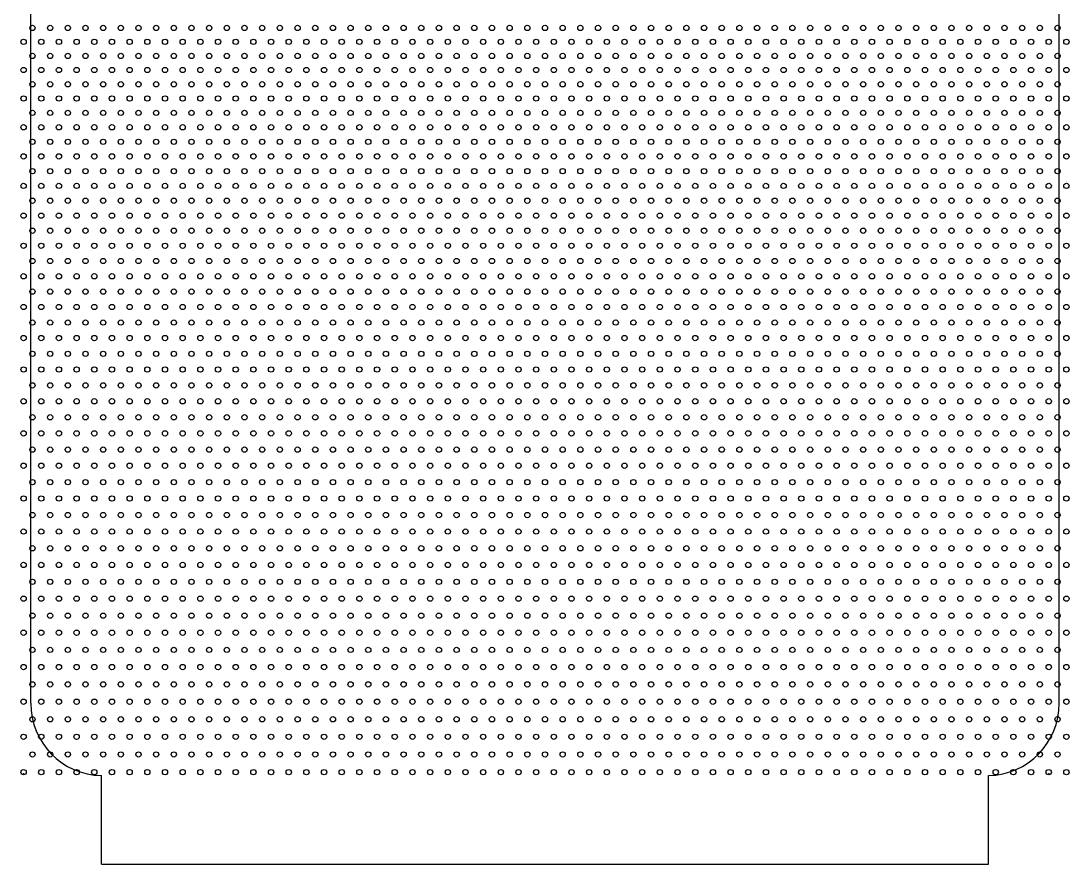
# Model space of a CAD drawing. Header units: millimetres. Extents: x -29.1 to 30.1, y -47.6 to 48.5.
# Drawn here: x -29.1 to 30.1, y -47.6 to 0.1 of the extents above; entities that cross this region are included whole.
import ezdxf

# ---------------------------------------------------------------- set-up
doc = ezdxf.new("R2010")
doc.units = ezdxf.units.MM
doc.header["$PDSIZE"] = -1

msp = doc.modelspace()

# ---------------------------------------------------------------- linework, layer by layer
at = {"color": 7, "linetype": 'Continuous'}
for p, q in [((-28.6, -38.5), (-28.6, 43.5)), ((29.6, -38.5), (29.6, 43.5)), ((-24.6, -47.6), (-24.6, -42.59878)), ((25.6, -47.6), (25.6, -42.59878)), ((-24.6, -47.6), (25.6, -47.6))]:
    msp.add_line(p, q, dxfattribs=at)
for centre in [(-28.5, -0.29325), (-27.5, -0.29325), (-26.5, -0.29325), (-25.5, -0.29325), (-24.5, -0.29325), (-23.5, -0.29325), (-22.5, -0.29325), (-21.5, -0.29325), (-20.5, -0.29325), (-19.5, -0.29325), (-18.5, -0.29325), (-17.5, -0.29325), (-16.5, -0.29325), (-15.5, -0.29325), (-14.5, -0.29325), (-13.5, -0.29325), (-12.5, -0.29325), (-11.5, -0.29325), (-10.5, -0.29325), (-9.5, -0.29325), (-8.5, -0.29325), (-7.5, -0.29325), (-6.5, -0.29325), (-5.5, -0.29325), (-4.5, -0.29325), (-3.5, -0.29325), (-2.5, -0.29325), (-1.5, -0.29325), (-0.5, -0.29325), (0.5, -0.29325), (1.5, -0.29325), (2.5, -0.29325), (3.5, -0.29325), (4.5, -0.29325), (5.5, -0.29325), (6.5, -0.29325), (7.5, -0.29325), (8.5, -0.29325), (9.5, -0.29325), (10.5, -0.29325), (11.5, -0.29325), (12.5, -0.29325), (13.5, -0.29325), (14.5, -0.29325), (15.5, -0.29325), (16.5, -0.29325), (17.5, -0.29325), (18.5, -0.29325), (19.5, -0.29325), (20.5, -0.29325), (21.5, -0.29325), (22.5, -0.29325), (23.5, -0.29325), (24.5, -0.29325), (25.5, -0.29325), (26.5, -0.29325), (27.5, -0.29325), (28.5, -0.29325), (29.5, -0.29325), (-29, -1.0805), (-28, -1.0805), (-27, -1.0805), (-26, -1.0805), (-25, -1.0805), (-24, -1.0805), (-23, -1.0805), (-22, -1.0805), (-21, -1.0805), (-20, -1.0805), (-19, -1.0805), (-18, -1.0805), (-17, -1.0805), (-16, -1.0805), (-15, -1.0805), (-14, -1.0805), (-13, -1.0805), (-12, -1.0805), (-11, -1.0805), (-10, -1.0805), (-9, -1.0805), (-8, -1.0805), (-7, -1.0805), (-6, -1.0805), (-5, -1.0805), (-4, -1.0805), (-3, -1.0805), (-2, -1.0805), (-1, -1.0805), (0, -1.0805), (1, -1.0805), (2, -1.0805), (3, -1.0805), (4, -1.0805), (5, -1.0805), (6, -1.0805), (7, -1.0805), (8, -1.0805), (9, -1.0805), (10, -1.0805), (11, -1.0805), (12, -1.0805), (13, -1.0805), (14, -1.0805), (15, -1.0805), (16, -1.0805), (17, -1.0805), (18, -1.0805), (19, -1.0805), (20, -1.0805), (21, -1.0805), (22, -1.0805), (23, -1.0805), (24, -1.0805), (25, -1.0805), (26, -1.0805), (27, -1.0805), (28, -1.0805), (29, -1.0805), (30, -1.0805), (-28.5, -1.877), (-27.5, -1.877), (-26.5, -1.877), (-25.5, -1.877), (-24.5, -1.877), (-23.5, -1.877), (-22.5, -1.877), (-21.5, -1.877), (-20.5, -1.877), (-19.5, -1.877), (-18.5, -1.877), (-17.5, -1.877), (-16.5, -1.877), (-15.5, -1.877), (-14.5, -1.877), (-13.5, -1.877), (-12.5, -1.877), (-11.5, -1.877), (-10.5, -1.877), (-9.5, -1.877), (-8.5, -1.877), (-7.5, -1.877), (-6.5, -1.877), (-5.5, -1.877), (-4.5, -1.877), (-3.5, -1.877), (-2.5, -1.877), (-1.5, -1.877), (-0.5, -1.877), (0.5, -1.877), (1.5, -1.877), (2.5, -1.877), (3.5, -1.877), (4.5, -1.877), (5.5, -1.877), (6.5, -1.877), (7.5, -1.877), (8.5, -1.877), (9.5, -1.877), (10.5, -1.877), (11.5, -1.877), (12.5, -1.877), (13.5, -1.877), (14.5, -1.877), (15.5, -1.877), (16.5, -1.877), (17.5, -1.877), (18.5, -1.877), (19.5, -1.877), (20.5, -1.877), (21.5, -1.877), (22.5, -1.877), (23.5, -1.877), (24.5, -1.877), (25.5, -1.877), (26.5, -1.877), (27.5, -1.877), (28.5, -1.877), (29.5, -1.877), (-29, -2.6735), (-28, -2.6735), (-27, -2.6735), (-26, -2.6735), (-25, -2.6735), (-24, -2.6735), (-23, -2.6735), (-22, -2.6735), (-21, -2.6735), (-20, -2.6735), (-19, -2.6735), (-18, -2.6735), (-17, -2.6735), (-16, -2.6735), (-15, -2.6735), (-14, -2.6735), (-13, -2.6735), (-12, -2.6735), (-11, -2.6735), (-10, -2.6735), (-9, -2.6735), (-8, -2.6735), (-7, -2.6735), (-6, -2.6735), (-5, -2.6735), (-4, -2.6735), (-3, -2.6735), (-2, -2.6735), (-1, -2.6735), (0, -2.6735), (1, -2.6735), (2, -2.6735), (3, -2.6735), (4, -2.6735), (5, -2.6735), (6, -2.6735), (7, -2.6735), (8, -2.6735), (9, -2.6735), (10, -2.6735), (11, -2.6735), (12, -2.6735), (13, -2.6735), (14, -2.6735), (15, -2.6735), (16, -2.6735), (17, -2.6735), (18, -2.6735), (19, -2.6735), (20, -2.6735), (21, -2.6735), (22, -2.6735), (23, -2.6735), (24, -2.6735), (25, -2.6735), (26, -2.6735), (27, -2.6735), (28, -2.6735), (29, -2.6735), (30, -2.6735), (-28.5, -3.47925), (-27.5, -3.47925), (-26.5, -3.47925), (-25.5, -3.47925), (-24.5, -3.47925), (-23.5, -3.47925), (-22.5, -3.47925), (-21.5, -3.47925), (-20.5, -3.47925), (-19.5, -3.47925), (-18.5, -3.47925), (-17.5, -3.47925), (-16.5, -3.47925), (-15.5, -3.47925), (-14.5, -3.47925), (-13.5, -3.47925), (-12.5, -3.47925), (-11.5, -3.47925), (-10.5, -3.47925), (-9.5, -3.47925), (-8.5, -3.47925), (-7.5, -3.47925), (-6.5, -3.47925), (-5.5, -3.47925), (-4.5, -3.47925), (-3.5, -3.47925), (-2.5, -3.47925), (-1.5, -3.47925), (-0.5, -3.47925), (0.5, -3.47925), (1.5, -3.47925), (2.5, -3.47925), (3.5, -3.47925), (4.5, -3.47925), (5.5, -3.47925), (6.5, -3.47925), (7.5, -3.47925), (8.5, -3.47925), (9.5, -3.47925), (10.5, -3.47925), (11.5, -3.47925), (12.5, -3.47925), (13.5, -3.47925), (14.5, -3.47925), (15.5, -3.47925), (16.5, -3.47925), (17.5, -3.47925), (18.5, -3.47925), (19.5, -3.47925), (20.5, -3.47925), (21.5, -3.47925), (22.5, -3.47925), (23.5, -3.47925), (24.5, -3.47925), (25.5, -3.47925), (26.5, -3.47925), (27.5, -3.47925), (28.5, -3.47925), (29.5, -3.47925), (-29, -4.285), (-28, -4.285), (-27, -4.285), (-26, -4.285), (-25, -4.285), (-24, -4.285), (-23, -4.285), (-22, -4.285), (-21, -4.285), (-20, -4.285), (-19, -4.285), (-18, -4.285), (-17, -4.285), (-16, -4.285), (-15, -4.285), (-14, -4.285), (-13, -4.285), (-12, -4.285), (-11, -4.285), (-10, -4.285), (-9, -4.285), (-8, -4.285), (-7, -4.285), (-6, -4.285), (-5, -4.285), (-4, -4.285), (-3, -4.285), (-2, -4.285), (-1, -4.285), (0, -4.285), (1, -4.285), (2, -4.285), (3, -4.285), (4, -4.285), (5, -4.285), (6, -4.285), (7, -4.285), (8, -4.285), (9, -4.285), (10, -4.285), (11, -4.285), (12, -4.285), (13, -4.285), (14, -4.285), (15, -4.285), (16, -4.285), (17, -4.285), (18, -4.285), (19, -4.285), (20, -4.285), (21, -4.285), (22, -4.285), (23, -4.285), (24, -4.285), (25, -4.285), (26, -4.285), (27, -4.285), (28, -4.285), (29, -4.285), (30, -4.285), (-28.5, -5.1), (-27.5, -5.1), (-26.5, -5.1), (-25.5, -5.1), (-24.5, -5.1), (-23.5, -5.1), (-22.5, -5.1), (-21.5, -5.1), (-20.5, -5.1), (-19.5, -5.1), (-18.5, -5.1), (-17.5, -5.1), (-16.5, -5.1), (-15.5, -5.1), (-14.5, -5.1), (-13.5, -5.1), (-12.5, -5.1), (-11.5, -5.1), (-10.5, -5.1), (-9.5, -5.1), (-8.5, -5.1), (-7.5, -5.1), (-6.5, -5.1), (-5.5, -5.1), (-4.5, -5.1), (-3.5, -5.1), (-2.5, -5.1), (-1.5, -5.1), (-0.5, -5.1), (0.5, -5.1), (1.5, -5.1), (2.5, -5.1), (3.5, -5.1), (4.5, -5.1), (5.5, -5.1), (6.5, -5.1), (7.5, -5.1), (8.5, -5.1), (9.5, -5.1), (10.5, -5.1), (11.5, -5.1), (12.5, -5.1), (13.5, -5.1), (14.5, -5.1), (15.5, -5.1), (16.5, -5.1), (17.5, -5.1), (18.5, -5.1), (19.5, -5.1), (20.5, -5.1), (21.5, -5.1), (22.5, -5.1), (23.5, -5.1), (24.5, -5.1), (25.5, -5.1), (26.5, -5.1), (27.5, -5.1), (28.5, -5.1), (29.5, -5.1), (-29, -5.915), (-28, -5.915), (-27, -5.915), (-26, -5.915), (-25, -5.915), (-24, -5.915), (-23, -5.915), (-22, -5.915), (-21, -5.915), (-20, -5.915), (-19, -5.915), (-18, -5.915), (-17, -5.915), (-16, -5.915), (-15, -5.915), (-14, -5.915), (-13, -5.915), (-12, -5.915), (-11, -5.915), (-10, -5.915), (-9, -5.915), (-8, -5.915), (-7, -5.915), (-6, -5.915), (-5, -5.915), (-4, -5.915), (-3, -5.915), (-2, -5.915), (-1, -5.915), (0, -5.915), (1, -5.915), (2, -5.915), (3, -5.915), (4, -5.915), (5, -5.915), (6, -5.915), (7, -5.915), (8, -5.915), (9, -5.915), (10, -5.915), (11, -5.915), (12, -5.915), (13, -5.915), (14, -5.915), (15, -5.915), (16, -5.915), (17, -5.915), (18, -5.915), (19, -5.915), (20, -5.915), (21, -5.915), (22, -5.915), (23, -5.915), (24, -5.915), (25, -5.915), (26, -5.915), (27, -5.915), (28, -5.915), (29, -5.915), (30, -5.915), (-28.5, -6.73925), (-27.5, -6.73925), (-26.5, -6.73925), (-25.5, -6.73925), (-24.5, -6.73925), (-23.5, -6.73925), (-22.5, -6.73925), (-21.5, -6.73925), (-20.5, -6.73925), (-19.5, -6.73925), (-18.5, -6.73925), (-17.5, -6.73925), (-16.5, -6.73925), (-15.5, -6.73925), (-14.5, -6.73925), (-13.5, -6.73925), (-12.5, -6.73925), (-11.5, -6.73925), (-10.5, -6.73925), (-9.5, -6.73925), (-8.5, -6.73925), (-7.5, -6.73925), (-6.5, -6.73925), (-5.5, -6.73925), (-4.5, -6.73925), (-3.5, -6.73925), (-2.5, -6.73925), (-1.5, -6.73925), (-0.5, -6.73925), (0.5, -6.73925), (1.5, -6.73925), (2.5, -6.73925), (3.5, -6.73925), (4.5, -6.73925), (5.5, -6.73925), (6.5, -6.73925), (7.5, -6.73925), (8.5, -6.73925), (9.5, -6.73925), (10.5, -6.73925), (11.5, -6.73925), (12.5, -6.73925), (13.5, -6.73925), (14.5, -6.73925), (15.5, -6.73925), (16.5, -6.73925), (17.5, -6.73925), (18.5, -6.73925), (19.5, -6.73925), (20.5, -6.73925), (21.5, -6.73925), (22.5, -6.73925), (23.5, -6.73925), (24.5, -6.73925), (25.5, -6.73925), (26.5, -6.73925), (27.5, -6.73925), (28.5, -6.73925), (29.5, -6.73925), (-29, -7.5635), (-28, -7.5635), (-27, -7.5635), (-26, -7.5635), (-25, -7.5635), (-24, -7.5635), (-23, -7.5635), (-22, -7.5635), (-21, -7.5635), (-20, -7.5635), (-19, -7.5635), (-18, -7.5635), (-17, -7.5635), (-16, -7.5635), (-15, -7.5635), (-14, -7.5635), (-13, -7.5635), (-12, -7.5635), (-11, -7.5635), (-10, -7.5635), (-9, -7.5635), (-8, -7.5635), (-7, -7.5635), (-6, -7.5635), (-5, -7.5635), (-4, -7.5635), (-3, -7.5635), (-2, -7.5635), (-1, -7.5635), (0, -7.5635), (1, -7.5635), (2, -7.5635), (3, -7.5635), (4, -7.5635), (5, -7.5635), (6, -7.5635), (7, -7.5635), (8, -7.5635), (9, -7.5635), (10, -7.5635), (11, -7.5635), (12, -7.5635), (13, -7.5635), (14, -7.5635), (15, -7.5635), (16, -7.5635), (17, -7.5635), (18, -7.5635), (19, -7.5635), (20, -7.5635), (21, -7.5635), (22, -7.5635), (23, -7.5635), (24, -7.5635), (25, -7.5635), (26, -7.5635), (27, -7.5635), (28, -7.5635), (29, -7.5635), (30, -7.5635), (-28.5, -8.397), (-27.5, -8.397), (-26.5, -8.397), (-25.5, -8.397), (-24.5, -8.397), (-23.5, -8.397), (-22.5, -8.397), (-21.5, -8.397), (-20.5, -8.397), (-19.5, -8.397), (-18.5, -8.397), (-17.5, -8.397), (-16.5, -8.397), (-15.5, -8.397), (-14.5, -8.397), (-13.5, -8.397), (-12.5, -8.397), (-11.5, -8.397), (-10.5, -8.397), (-9.5, -8.397), (-8.5, -8.397), (-7.5, -8.397), (-6.5, -8.397), (-5.5, -8.397), (-4.5, -8.397), (-3.5, -8.397), (-2.5, -8.397), (-1.5, -8.397), (-0.5, -8.397), (0.5, -8.397), (1.5, -8.397), (2.5, -8.397), (3.5, -8.397), (4.5, -8.397), (5.5, -8.397), (6.5, -8.397), (7.5, -8.397), (8.5, -8.397), (9.5, -8.397), (10.5, -8.397), (11.5, -8.397), (12.5, -8.397), (13.5, -8.397), (14.5, -8.397), (15.5, -8.397), (16.5, -8.397), (17.5, -8.397), (18.5, -8.397), (19.5, -8.397), (20.5, -8.397), (21.5, -8.397), (22.5, -8.397), (23.5, -8.397), (24.5, -8.397), (25.5, -8.397), (26.5, -8.397), (27.5, -8.397), (28.5, -8.397), (29.5, -8.397), (-29, -9.2305), (-28, -9.2305), (-27, -9.2305), (-26, -9.2305), (-25, -9.2305), (-24, -9.2305), (-23, -9.2305), (-22, -9.2305), (-21, -9.2305), (-20, -9.2305), (-19, -9.2305), (-18, -9.2305), (-17, -9.2305), (-16, -9.2305), (-15, -9.2305), (-14, -9.2305), (-13, -9.2305), (-12, -9.2305), (-11, -9.2305), (-10, -9.2305), (-9, -9.2305), (-8, -9.2305), (-7, -9.2305), (-6, -9.2305), (-5, -9.2305), (-4, -9.2305), (-3, -9.2305), (-2, -9.2305), (-1, -9.2305), (0, -9.2305), (1, -9.2305), (2, -9.2305), (3, -9.2305), (4, -9.2305), (5, -9.2305), (6, -9.2305), (7, -9.2305), (8, -9.2305), (9, -9.2305), (10, -9.2305), (11, -9.2305), (12, -9.2305), (13, -9.2305), (14, -9.2305), (15, -9.2305), (16, -9.2305), (17, -9.2305), (18, -9.2305), (19, -9.2305), (20, -9.2305), (21, -9.2305), (22, -9.2305), (23, -9.2305), (24, -9.2305), (25, -9.2305), (26, -9.2305), (27, -9.2305), (28, -9.2305), (29, -9.2305), (30, -9.2305), (-28.5, -10.07325), (-27.5, -10.07325), (-26.5, -10.07325), (-25.5, -10.07325), (-24.5, -10.07325), (-23.5, -10.07325), (-22.5, -10.07325), (-21.5, -10.07325), (-20.5, -10.07325), (-19.5, -10.07325), (-18.5, -10.07325), (-17.5, -10.07325), (-16.5, -10.07325), (-15.5, -10.07325), (-14.5, -10.07325), (-13.5, -10.07325), (-12.5, -10.07325), (-11.5, -10.07325), (-10.5, -10.07325), (-9.5, -10.07325), (-8.5, -10.07325), (-7.5, -10.07325), (-6.5, -10.07325), (-5.5, -10.07325), (-4.5, -10.07325), (-3.5, -10.07325), (-2.5, -10.07325), (-1.5, -10.07325), (-0.5, -10.07325), (0.5, -10.07325), (1.5, -10.07325), (2.5, -10.07325), (3.5, -10.07325), (4.5, -10.07325), (5.5, -10.07325), (6.5, -10.07325), (7.5, -10.07325), (8.5, -10.07325), (9.5, -10.07325), (10.5, -10.07325), (11.5, -10.07325), (12.5, -10.07325), (13.5, -10.07325), (14.5, -10.07325), (15.5, -10.07325), (16.5, -10.07325), (17.5, -10.07325), (18.5, -10.07325), (19.5, -10.07325), (20.5, -10.07325), (21.5, -10.07325), (22.5, -10.07325), (23.5, -10.07325), (24.5, -10.07325), (25.5, -10.07325), (26.5, -10.07325), (27.5, -10.07325), (28.5, -10.07325), (29.5, -10.07325), (-29, -10.916), (-28, -10.916), (-27, -10.916), (-26, -10.916), (-25, -10.916), (-24, -10.916), (-23, -10.916), (-22, -10.916), (-21, -10.916), (-20, -10.916), (-19, -10.916), (-18, -10.916), (-17, -10.916), (-16, -10.916), (-15, -10.916), (-14, -10.916), (-13, -10.916), (-12, -10.916), (-11, -10.916), (-10, -10.916), (-9, -10.916), (-8, -10.916), (-7, -10.916), (-6, -10.916), (-5, -10.916), (-4, -10.916), (-3, -10.916), (-2, -10.916), (-1, -10.916), (0, -10.916), (1, -10.916), (2, -10.916), (3, -10.916), (4, -10.916), (5, -10.916), (6, -10.916), (7, -10.916), (8, -10.916), (9, -10.916), (10, -10.916), (11, -10.916), (12, -10.916), (13, -10.916), (14, -10.916), (15, -10.916), (16, -10.916), (17, -10.916), (18, -10.916), (19, -10.916), (20, -10.916), (21, -10.916), (22, -10.916), (23, -10.916), (24, -10.916), (25, -10.916), (26, -10.916), (27, -10.916), (28, -10.916), (29, -10.916), (30, -10.916), (-28.5, -11.768), (-27.5, -11.768), (-26.5, -11.768), (-25.5, -11.768), (-24.5, -11.768), (-23.5, -11.768), (-22.5, -11.768), (-21.5, -11.768), (-20.5, -11.768), (-19.5, -11.768), (-18.5, -11.768), (-17.5, -11.768), (-16.5, -11.768), (-15.5, -11.768), (-14.5, -11.768), (-13.5, -11.768), (-12.5, -11.768), (-11.5, -11.768), (-10.5, -11.768), (-9.5, -11.768), (-8.5, -11.768), (-7.5, -11.768), (-6.5, -11.768), (-5.5, -11.768), (-4.5, -11.768), (-3.5, -11.768), (-2.5, -11.768), (-1.5, -11.768), (-0.5, -11.768), (0.5, -11.768), (1.5, -11.768), (2.5, -11.768), (3.5, -11.768), (4.5, -11.768), (5.5, -11.768), (6.5, -11.768), (7.5, -11.768), (8.5, -11.768), (9.5, -11.768), (10.5, -11.768), (11.5, -11.768), (12.5, -11.768), (13.5, -11.768), (14.5, -11.768), (15.5, -11.768), (16.5, -11.768), (17.5, -11.768), (18.5, -11.768), (19.5, -11.768), (20.5, -11.768), (21.5, -11.768), (22.5, -11.768), (23.5, -11.768), (24.5, -11.768), (25.5, -11.768), (26.5, -11.768), (27.5, -11.768), (28.5, -11.768), (29.5, -11.768), (-29, -12.62), (-28, -12.62), (-27, -12.62), (-26, -12.62), (-25, -12.62), (-24, -12.62), (-23, -12.62), (-22, -12.62), (-21, -12.62), (-20, -12.62), (-19, -12.62), (-18, -12.62), (-17, -12.62), (-16, -12.62), (-15, -12.62), (-14, -12.62), (-13, -12.62), (-12, -12.62), (-11, -12.62), (-10, -12.62), (-9, -12.62), (-8, -12.62), (-7, -12.62), (-6, -12.62), (-5, -12.62), (-4, -12.62), (-3, -12.62), (-2, -12.62), (-1, -12.62), (0, -12.62), (1, -12.62), (2, -12.62), (3, -12.62), (4, -12.62), (5, -12.62), (6, -12.62), (7, -12.62), (8, -12.62), (9, -12.62), (10, -12.62), (11, -12.62), (12, -12.62), (13, -12.62), (14, -12.62), (15, -12.62), (16, -12.62), (17, -12.62), (18, -12.62), (19, -12.62), (20, -12.62), (21, -12.62), (22, -12.62), (23, -12.62), (24, -12.62), (25, -12.62), (26, -12.62), (27, -12.62), (28, -12.62), (29, -12.62), (30, -12.62), (-28.5, -13.48125), (-27.5, -13.48125), (-26.5, -13.48125), (-25.5, -13.48125), (-24.5, -13.48125), (-23.5, -13.48125), (-22.5, -13.48125), (-21.5, -13.48125), (-20.5, -13.48125), (-19.5, -13.48125), (-18.5, -13.48125), (-17.5, -13.48125), (-16.5, -13.48125), (-15.5, -13.48125), (-14.5, -13.48125), (-13.5, -13.48125), (-12.5, -13.48125), (-11.5, -13.48125), (-10.5, -13.48125), (-9.5, -13.48125), (-8.5, -13.48125), (-7.5, -13.48125), (-6.5, -13.48125), (-5.5, -13.48125), (-4.5, -13.48125), (-3.5, -13.48125), (-2.5, -13.48125), (-1.5, -13.48125), (-0.5, -13.48125), (0.5, -13.48125), (1.5, -13.48125), (2.5, -13.48125), (3.5, -13.48125), (4.5, -13.48125), (5.5, -13.48125), (6.5, -13.48125), (7.5, -13.48125), (8.5, -13.48125), (9.5, -13.48125), (10.5, -13.48125), (11.5, -13.48125), (12.5, -13.48125), (13.5, -13.48125), (14.5, -13.48125), (15.5, -13.48125), (16.5, -13.48125), (17.5, -13.48125), (18.5, -13.48125), (19.5, -13.48125), (20.5, -13.48125), (21.5, -13.48125), (22.5, -13.48125), (23.5, -13.48125), (24.5, -13.48125), (25.5, -13.48125), (26.5, -13.48125), (27.5, -13.48125), (28.5, -13.48125), (29.5, -13.48125), (-29, -14.3425), (-28, -14.3425), (-27, -14.3425), (-26, -14.3425), (-25, -14.3425), (-24, -14.3425), (-23, -14.3425), (-22, -14.3425), (-21, -14.3425), (-20, -14.3425), (-19, -14.3425), (-18, -14.3425), (-17, -14.3425), (-16, -14.3425), (-15, -14.3425), (-14, -14.3425), (-13, -14.3425), (-12, -14.3425), (-11, -14.3425), (-10, -14.3425), (-9, -14.3425), (-8, -14.3425), (-7, -14.3425), (-6, -14.3425), (-5, -14.3425), (-4, -14.3425), (-3, -14.3425), (-2, -14.3425), (-1, -14.3425), (0, -14.3425), (1, -14.3425), (2, -14.3425), (3, -14.3425), (4, -14.3425), (5, -14.3425), (6, -14.3425), (7, -14.3425), (8, -14.3425), (9, -14.3425), (10, -14.3425), (11, -14.3425), (12, -14.3425), (13, -14.3425), (14, -14.3425), (15, -14.3425), (16, -14.3425), (17, -14.3425), (18, -14.3425), (19, -14.3425), (20, -14.3425), (21, -14.3425), (22, -14.3425), (23, -14.3425), (24, -14.3425), (25, -14.3425), (26, -14.3425), (27, -14.3425), (28, -14.3425), (29, -14.3425), (30, -14.3425), (-28.5, -15.213), (-27.5, -15.213), (-26.5, -15.213), (-25.5, -15.213), (-24.5, -15.213), (-23.5, -15.213), (-22.5, -15.213), (-21.5, -15.213), (-20.5, -15.213), (-19.5, -15.213), (-18.5, -15.213), (-17.5, -15.213), (-16.5, -15.213), (-15.5, -15.213), (-14.5, -15.213), (-13.5, -15.213), (-12.5, -15.213), (-11.5, -15.213), (-10.5, -15.213), (-9.5, -15.213), (-8.5, -15.213), (-7.5, -15.213), (-6.5, -15.213), (-5.5, -15.213), (-4.5, -15.213), (-3.5, -15.213), (-2.5, -15.213), (-1.5, -15.213), (-0.5, -15.213), (0.5, -15.213), (1.5, -15.213), (2.5, -15.213), (3.5, -15.213), (4.5, -15.213), (5.5, -15.213), (6.5, -15.213), (7.5, -15.213), (8.5, -15.213), (9.5, -15.213), (10.5, -15.213), (11.5, -15.213), (12.5, -15.213), (13.5, -15.213), (14.5, -15.213), (15.5, -15.213), (16.5, -15.213), (17.5, -15.213), (18.5, -15.213), (19.5, -15.213), (20.5, -15.213), (21.5, -15.213), (22.5, -15.213), (23.5, -15.213), (24.5, -15.213), (25.5, -15.213), (26.5, -15.213), (27.5, -15.213), (28.5, -15.213), (29.5, -15.213), (-29, -16.0835), (-28, -16.0835), (-27, -16.0835), (-26, -16.0835), (-25, -16.0835), (-24, -16.0835), (-23, -16.0835), (-22, -16.0835), (-21, -16.0835), (-20, -16.0835), (-19, -16.0835), (-18, -16.0835), (-17, -16.0835), (-16, -16.0835), (-15, -16.0835), (-14, -16.0835), (-13, -16.0835), (-12, -16.0835), (-11, -16.0835), (-10, -16.0835), (-9, -16.0835), (-8, -16.0835), (-7, -16.0835), (-6, -16.0835), (-5, -16.0835), (-4, -16.0835), (-3, -16.0835), (-2, -16.0835), (-1, -16.0835), (0, -16.0835), (1, -16.0835), (2, -16.0835), (3, -16.0835), (4, -16.0835), (5, -16.0835), (6, -16.0835), (7, -16.0835), (8, -16.0835), (9, -16.0835), (10, -16.0835), (11, -16.0835), (12, -16.0835), (13, -16.0835), (14, -16.0835), (15, -16.0835), (16, -16.0835), (17, -16.0835), (18, -16.0835), (19, -16.0835), (20, -16.0835), (21, -16.0835), (22, -16.0835), (23, -16.0835), (24, -16.0835), (25, -16.0835), (26, -16.0835), (27, -16.0835), (28, -16.0835), (29, -16.0835), (30, -16.0835), (-28.5, -16.96325), (-27.5, -16.96325), (-26.5, -16.96325), (-25.5, -16.96325), (-24.5, -16.96325), (-23.5, -16.96325), (-22.5, -16.96325), (-21.5, -16.96325), (-20.5, -16.96325), (-19.5, -16.96325), (-18.5, -16.96325), (-17.5, -16.96325), (-16.5, -16.96325), (-15.5, -16.96325), (-14.5, -16.96325), (-13.5, -16.96325), (-12.5, -16.96325), (-11.5, -16.96325), (-10.5, -16.96325), (-9.5, -16.96325), (-8.5, -16.96325), (-7.5, -16.96325), (-6.5, -16.96325), (-5.5, -16.96325), (-4.5, -16.96325), (-3.5, -16.96325), (-2.5, -16.96325), (-1.5, -16.96325), (-0.5, -16.96325), (0.5, -16.96325), (1.5, -16.96325), (2.5, -16.96325), (3.5, -16.96325), (4.5, -16.96325), (5.5, -16.96325), (6.5, -16.96325), (7.5, -16.96325), (8.5, -16.96325), (9.5, -16.96325), (10.5, -16.96325), (11.5, -16.96325), (12.5, -16.96325), (13.5, -16.96325), (14.5, -16.96325), (15.5, -16.96325), (16.5, -16.96325), (17.5, -16.96325), (18.5, -16.96325), (19.5, -16.96325), (20.5, -16.96325), (21.5, -16.96325), (22.5, -16.96325), (23.5, -16.96325), (24.5, -16.96325), (25.5, -16.96325), (26.5, -16.96325), (27.5, -16.96325), (28.5, -16.96325), (29.5, -16.96325), (-29, -17.843), (-28, -17.843), (-27, -17.843), (-26, -17.843), (-25, -17.843), (-24, -17.843), (-23, -17.843), (-22, -17.843), (-21, -17.843), (-20, -17.843), (-19, -17.843), (-18, -17.843), (-17, -17.843), (-16, -17.843), (-15, -17.843), (-14, -17.843), (-13, -17.843), (-12, -17.843), (-11, -17.843), (-10, -17.843), (-9, -17.843), (-8, -17.843), (-7, -17.843), (-6, -17.843), (-5, -17.843), (-4, -17.843), (-3, -17.843), (-2, -17.843), (-1, -17.843), (0, -17.843), (1, -17.843), (2, -17.843), (3, -17.843), (4, -17.843), (5, -17.843), (6, -17.843), (7, -17.843), (8, -17.843), (9, -17.843), (10, -17.843), (11, -17.843), (12, -17.843), (13, -17.843), (14, -17.843), (15, -17.843), (16, -17.843), (17, -17.843), (18, -17.843), (19, -17.843), (20, -17.843), (21, -17.843), (22, -17.843), (23, -17.843), (24, -17.843), (25, -17.843), (26, -17.843), (27, -17.843), (28, -17.843), (29, -17.843), (30, -17.843), (-28.5, -18.732), (-27.5, -18.732), (-26.5, -18.732), (-25.5, -18.732), (-24.5, -18.732), (-23.5, -18.732), (-22.5, -18.732), (-21.5, -18.732), (-20.5, -18.732), (-19.5, -18.732), (-18.5, -18.732), (-17.5, -18.732), (-16.5, -18.732), (-15.5, -18.732), (-14.5, -18.732), (-13.5, -18.732), (-12.5, -18.732), (-11.5, -18.732), (-10.5, -18.732), (-9.5, -18.732), (-8.5, -18.732), (-7.5, -18.732), (-6.5, -18.732), (-5.5, -18.732), (-4.5, -18.732), (-3.5, -18.732), (-2.5, -18.732), (-1.5, -18.732), (-0.5, -18.732), (0.5, -18.732), (1.5, -18.732), (2.5, -18.732), (3.5, -18.732), (4.5, -18.732), (5.5, -18.732), (6.5, -18.732), (7.5, -18.732), (8.5, -18.732), (9.5, -18.732), (10.5, -18.732), (11.5, -18.732), (12.5, -18.732), (13.5, -18.732), (14.5, -18.732), (15.5, -18.732), (16.5, -18.732), (17.5, -18.732), (18.5, -18.732), (19.5, -18.732), (20.5, -18.732), (21.5, -18.732), (22.5, -18.732), (23.5, -18.732), (24.5, -18.732), (25.5, -18.732), (26.5, -18.732), (27.5, -18.732), (28.5, -18.732), (29.5, -18.732), (-29, -19.621), (-28, -19.621), (-27, -19.621), (-26, -19.621), (-25, -19.621), (-24, -19.621), (-23, -19.621), (-22, -19.621), (-21, -19.621), (-20, -19.621), (-19, -19.621), (-18, -19.621), (-17, -19.621), (-16, -19.621), (-15, -19.621), (-14, -19.621), (-13, -19.621), (-12, -19.621), (-11, -19.621), (-10, -19.621), (-9, -19.621), (-8, -19.621), (-7, -19.621), (-6, -19.621), (-5, -19.621), (-4, -19.621), (-3, -19.621), (-2, -19.621), (-1, -19.621), (0, -19.621), (1, -19.621), (2, -19.621), (3, -19.621), (4, -19.621), (5, -19.621), (6, -19.621), (7, -19.621), (8, -19.621), (9, -19.621), (10, -19.621), (11, -19.621), (12, -19.621), (13, -19.621), (14, -19.621), (15, -19.621), (16, -19.621), (17, -19.621), (18, -19.621), (19, -19.621), (20, -19.621), (21, -19.621), (22, -19.621), (23, -19.621), (24, -19.621), (25, -19.621), (26, -19.621), (27, -19.621), (28, -19.621), (29, -19.621), (30, -19.621), (-28.5, -20.51925), (-27.5, -20.51925), (-26.5, -20.51925), (-25.5, -20.51925), (-24.5, -20.51925), (-23.5, -20.51925), (-22.5, -20.51925), (-21.5, -20.51925), (-20.5, -20.51925), (-19.5, -20.51925), (-18.5, -20.51925), (-17.5, -20.51925), (-16.5, -20.51925), (-15.5, -20.51925), (-14.5, -20.51925), (-13.5, -20.51925), (-12.5, -20.51925), (-11.5, -20.51925), (-10.5, -20.51925), (-9.5, -20.51925), (-8.5, -20.51925), (-7.5, -20.51925), (-6.5, -20.51925), (-5.5, -20.51925), (-4.5, -20.51925), (-3.5, -20.51925), (-2.5, -20.51925), (-1.5, -20.51925), (-0.5, -20.51925), (0.5, -20.51925), (1.5, -20.51925), (2.5, -20.51925), (3.5, -20.51925), (4.5, -20.51925), (5.5, -20.51925), (6.5, -20.51925), (7.5, -20.51925), (8.5, -20.51925), (9.5, -20.51925), (10.5, -20.51925), (11.5, -20.51925), (12.5, -20.51925), (13.5, -20.51925), (14.5, -20.51925), (15.5, -20.51925), (16.5, -20.51925), (17.5, -20.51925), (18.5, -20.51925), (19.5, -20.51925), (20.5, -20.51925), (21.5, -20.51925), (22.5, -20.51925), (23.5, -20.51925), (24.5, -20.51925), (25.5, -20.51925), (26.5, -20.51925), (27.5, -20.51925), (28.5, -20.51925), (29.5, -20.51925), (-29, -21.4175), (-28, -21.4175), (-27, -21.4175), (-26, -21.4175), (-25, -21.4175), (-24, -21.4175), (-23, -21.4175), (-22, -21.4175), (-21, -21.4175), (-20, -21.4175), (-19, -21.4175), (-18, -21.4175), (-17, -21.4175), (-16, -21.4175), (-15, -21.4175), (-14, -21.4175), (-13, -21.4175), (-12, -21.4175), (-11, -21.4175), (-10, -21.4175), (-9, -21.4175), (-8, -21.4175), (-7, -21.4175), (-6, -21.4175), (-5, -21.4175), (-4, -21.4175), (-3, -21.4175), (-2, -21.4175), (-1, -21.4175), (0, -21.4175), (1, -21.4175), (2, -21.4175), (3, -21.4175), (4, -21.4175), (5, -21.4175), (6, -21.4175), (7, -21.4175), (8, -21.4175), (9, -21.4175), (10, -21.4175), (11, -21.4175), (12, -21.4175), (13, -21.4175), (14, -21.4175), (15, -21.4175), (16, -21.4175), (17, -21.4175), (18, -21.4175), (19, -21.4175), (20, -21.4175), (21, -21.4175), (22, -21.4175), (23, -21.4175), (24, -21.4175), (25, -21.4175), (26, -21.4175), (27, -21.4175), (28, -21.4175), (29, -21.4175), (30, -21.4175), (-28.5, -22.325), (-27.5, -22.325), (-26.5, -22.325), (-25.5, -22.325), (-24.5, -22.325), (-23.5, -22.325), (-22.5, -22.325), (-21.5, -22.325), (-20.5, -22.325), (-19.5, -22.325), (-18.5, -22.325), (-17.5, -22.325), (-16.5, -22.325), (-15.5, -22.325), (-14.5, -22.325), (-13.5, -22.325), (-12.5, -22.325), (-11.5, -22.325), (-10.5, -22.325), (-9.5, -22.325), (-8.5, -22.325), (-7.5, -22.325), (-6.5, -22.325), (-5.5, -22.325), (-4.5, -22.325), (-3.5, -22.325), (-2.5, -22.325), (-1.5, -22.325), (-0.5, -22.325), (0.5, -22.325), (1.5, -22.325), (2.5, -22.325), (3.5, -22.325), (4.5, -22.325), (5.5, -22.325), (6.5, -22.325), (7.5, -22.325), (8.5, -22.325), (9.5, -22.325), (10.5, -22.325), (11.5, -22.325), (12.5, -22.325), (13.5, -22.325), (14.5, -22.325), (15.5, -22.325), (16.5, -22.325), (17.5, -22.325), (18.5, -22.325), (19.5, -22.325), (20.5, -22.325), (21.5, -22.325), (22.5, -22.325), (23.5, -22.325), (24.5, -22.325), (25.5, -22.325), (26.5, -22.325), (27.5, -22.325), (28.5, -22.325), (29.5, -22.325), (-29, -23.2325), (-28, -23.2325), (-27, -23.2325), (-26, -23.2325), (-25, -23.2325), (-24, -23.2325), (-23, -23.2325), (-22, -23.2325), (-21, -23.2325), (-20, -23.2325), (-19, -23.2325), (-18, -23.2325), (-17, -23.2325), (-16, -23.2325), (-15, -23.2325), (-14, -23.2325), (-13, -23.2325), (-12, -23.2325), (-11, -23.2325), (-10, -23.2325), (-9, -23.2325), (-8, -23.2325), (-7, -23.2325), (-6, -23.2325), (-5, -23.2325), (-4, -23.2325), (-3, -23.2325), (-2, -23.2325), (-1, -23.2325), (0, -23.2325), (1, -23.2325), (2, -23.2325), (3, -23.2325), (4, -23.2325), (5, -23.2325), (6, -23.2325), (7, -23.2325), (8, -23.2325), (9, -23.2325), (10, -23.2325), (11, -23.2325), (12, -23.2325), (13, -23.2325), (14, -23.2325), (15, -23.2325), (16, -23.2325), (17, -23.2325), (18, -23.2325), (19, -23.2325), (20, -23.2325), (21, -23.2325), (22, -23.2325), (23, -23.2325), (24, -23.2325), (25, -23.2325), (26, -23.2325), (27, -23.2325), (28, -23.2325), (29, -23.2325), (30, -23.2325), (-28.5, -24.14925), (-27.5, -24.14925), (-26.5, -24.14925), (-25.5, -24.14925), (-24.5, -24.14925), (-23.5, -24.14925), (-22.5, -24.14925), (-21.5, -24.14925), (-20.5, -24.14925), (-19.5, -24.14925), (-18.5, -24.14925), (-17.5, -24.14925), (-16.5, -24.14925), (-15.5, -24.14925), (-14.5, -24.14925), (-13.5, -24.14925), (-12.5, -24.14925), (-11.5, -24.14925), (-10.5, -24.14925), (-9.5, -24.14925), (-8.5, -24.14925), (-7.5, -24.14925), (-6.5, -24.14925), (-5.5, -24.14925), (-4.5, -24.14925), (-3.5, -24.14925), (-2.5, -24.14925), (-1.5, -24.14925), (-0.5, -24.14925), (0.5, -24.14925), (1.5, -24.14925), (2.5, -24.14925), (3.5, -24.14925), (4.5, -24.14925), (5.5, -24.14925), (6.5, -24.14925), (7.5, -24.14925), (8.5, -24.14925), (9.5, -24.14925), (10.5, -24.14925), (11.5, -24.14925), (12.5, -24.14925), (13.5, -24.14925), (14.5, -24.14925), (15.5, -24.14925), (16.5, -24.14925), (17.5, -24.14925), (18.5, -24.14925), (19.5, -24.14925), (20.5, -24.14925), (21.5, -24.14925), (22.5, -24.14925), (23.5, -24.14925), (24.5, -24.14925), (25.5, -24.14925), (26.5, -24.14925), (27.5, -24.14925), (28.5, -24.14925), (29.5, -24.14925), (-29, -25.066), (-28, -25.066), (-27, -25.066), (-26, -25.066), (-25, -25.066), (-24, -25.066), (-23, -25.066), (-22, -25.066), (-21, -25.066), (-20, -25.066), (-19, -25.066), (-18, -25.066), (-17, -25.066), (-16, -25.066), (-15, -25.066), (-14, -25.066), (-13, -25.066), (-12, -25.066), (-11, -25.066), (-10, -25.066), (-9, -25.066), (-8, -25.066), (-7, -25.066), (-6, -25.066), (-5, -25.066), (-4, -25.066), (-3, -25.066), (-2, -25.066), (-1, -25.066), (0, -25.066), (1, -25.066), (2, -25.066), (3, -25.066), (4, -25.066), (5, -25.066), (6, -25.066), (7, -25.066), (8, -25.066), (9, -25.066), (10, -25.066), (11, -25.066), (12, -25.066), (13, -25.066), (14, -25.066), (15, -25.066), (16, -25.066), (17, -25.066), (18, -25.066), (19, -25.066), (20, -25.066), (21, -25.066), (22, -25.066), (23, -25.066), (24, -25.066), (25, -25.066), (26, -25.066), (27, -25.066), (28, -25.066), (29, -25.066), (30, -25.066), (-28.5, -25.992), (-27.5, -25.992), (-26.5, -25.992), (-25.5, -25.992), (-24.5, -25.992), (-23.5, -25.992), (-22.5, -25.992), (-21.5, -25.992), (-20.5, -25.992), (-19.5, -25.992), (-18.5, -25.992), (-17.5, -25.992), (-16.5, -25.992), (-15.5, -25.992), (-14.5, -25.992), (-13.5, -25.992), (-12.5, -25.992), (-11.5, -25.992), (-10.5, -25.992), (-9.5, -25.992), (-8.5, -25.992), (-7.5, -25.992), (-6.5, -25.992), (-5.5, -25.992), (-4.5, -25.992), (-3.5, -25.992), (-2.5, -25.992), (-1.5, -25.992), (-0.5, -25.992), (0.5, -25.992), (1.5, -25.992), (2.5, -25.992), (3.5, -25.992), (4.5, -25.992), (5.5, -25.992), (6.5, -25.992), (7.5, -25.992), (8.5, -25.992), (9.5, -25.992), (10.5, -25.992), (11.5, -25.992), (12.5, -25.992), (13.5, -25.992), (14.5, -25.992), (15.5, -25.992), (16.5, -25.992), (17.5, -25.992), (18.5, -25.992), (19.5, -25.992), (20.5, -25.992), (21.5, -25.992), (22.5, -25.992), (23.5, -25.992), (24.5, -25.992), (25.5, -25.992), (26.5, -25.992), (27.5, -25.992), (28.5, -25.992), (29.5, -25.992), (-29, -26.918), (-28, -26.918), (-27, -26.918), (-26, -26.918), (-25, -26.918), (-24, -26.918), (-23, -26.918), (-22, -26.918), (-21, -26.918), (-20, -26.918), (-19, -26.918), (-18, -26.918), (-17, -26.918), (-16, -26.918), (-15, -26.918), (-14, -26.918), (-13, -26.918), (-12, -26.918), (-11, -26.918), (-10, -26.918), (-9, -26.918), (-8, -26.918), (-7, -26.918), (-6, -26.918), (-5, -26.918), (-4, -26.918), (-3, -26.918), (-2, -26.918), (-1, -26.918), (0, -26.918), (1, -26.918), (2, -26.918), (3, -26.918), (4, -26.918), (5, -26.918), (6, -26.918), (7, -26.918), (8, -26.918), (9, -26.918), (10, -26.918), (11, -26.918), (12, -26.918), (13, -26.918), (14, -26.918), (15, -26.918), (16, -26.918), (17, -26.918), (18, -26.918), (19, -26.918), (20, -26.918), (21, -26.918), (22, -26.918), (23, -26.918), (24, -26.918), (25, -26.918), (26, -26.918), (27, -26.918), (28, -26.918), (29, -26.918), (30, -26.918), (-28.5, -27.85325), (-27.5, -27.85325), (-26.5, -27.85325), (-25.5, -27.85325), (-24.5, -27.85325), (-23.5, -27.85325), (-22.5, -27.85325), (-21.5, -27.85325), (-20.5, -27.85325), (-19.5, -27.85325), (-18.5, -27.85325), (-17.5, -27.85325), (-16.5, -27.85325), (-15.5, -27.85325), (-14.5, -27.85325), (-13.5, -27.85325), (-12.5, -27.85325), (-11.5, -27.85325), (-10.5, -27.85325), (-9.5, -27.85325), (-8.5, -27.85325), (-7.5, -27.85325), (-6.5, -27.85325), (-5.5, -27.85325), (-4.5, -27.85325), (-3.5, -27.85325), (-2.5, -27.85325), (-1.5, -27.85325), (-0.5, -27.85325), (0.5, -27.85325), (1.5, -27.85325), (2.5, -27.85325), (3.5, -27.85325), (4.5, -27.85325), (5.5, -27.85325), (6.5, -27.85325), (7.5, -27.85325), (8.5, -27.85325), (9.5, -27.85325), (10.5, -27.85325), (11.5, -27.85325), (12.5, -27.85325), (13.5, -27.85325), (14.5, -27.85325), (15.5, -27.85325), (16.5, -27.85325), (17.5, -27.85325), (18.5, -27.85325), (19.5, -27.85325), (20.5, -27.85325), (21.5, -27.85325), (22.5, -27.85325), (23.5, -27.85325), (24.5, -27.85325), (25.5, -27.85325), (26.5, -27.85325), (27.5, -27.85325), (28.5, -27.85325), (29.5, -27.85325), (-29, -28.7885), (-28, -28.7885), (-27, -28.7885), (-26, -28.7885), (-25, -28.7885), (-24, -28.7885), (-23, -28.7885), (-22, -28.7885), (-21, -28.7885), (-20, -28.7885), (-19, -28.7885), (-18, -28.7885), (-17, -28.7885), (-16, -28.7885), (-15, -28.7885), (-14, -28.7885), (-13, -28.7885), (-12, -28.7885), (-11, -28.7885), (-10, -28.7885), (-9, -28.7885), (-8, -28.7885), (-7, -28.7885), (-6, -28.7885), (-5, -28.7885), (-4, -28.7885), (-3, -28.7885), (-2, -28.7885), (-1, -28.7885), (0, -28.7885), (1, -28.7885), (2, -28.7885), (3, -28.7885), (4, -28.7885), (5, -28.7885), (6, -28.7885), (7, -28.7885), (8, -28.7885), (9, -28.7885), (10, -28.7885), (11, -28.7885), (12, -28.7885), (13, -28.7885), (14, -28.7885), (15, -28.7885), (16, -28.7885), (17, -28.7885), (18, -28.7885), (19, -28.7885), (20, -28.7885), (21, -28.7885), (22, -28.7885), (23, -28.7885), (24, -28.7885), (25, -28.7885), (26, -28.7885), (27, -28.7885), (28, -28.7885), (29, -28.7885), (30, -28.7885), (-28.5, -29.733), (-27.5, -29.733), (-26.5, -29.733), (-25.5, -29.733), (-24.5, -29.733), (-23.5, -29.733), (-22.5, -29.733), (-21.5, -29.733), (-20.5, -29.733), (-19.5, -29.733), (-18.5, -29.733), (-17.5, -29.733), (-16.5, -29.733), (-15.5, -29.733), (-14.5, -29.733), (-13.5, -29.733), (-12.5, -29.733), (-11.5, -29.733), (-10.5, -29.733), (-9.5, -29.733), (-8.5, -29.733), (-7.5, -29.733), (-6.5, -29.733), (-5.5, -29.733), (-4.5, -29.733), (-3.5, -29.733), (-2.5, -29.733), (-1.5, -29.733), (-0.5, -29.733), (0.5, -29.733), (1.5, -29.733), (2.5, -29.733), (3.5, -29.733), (4.5, -29.733), (5.5, -29.733), (6.5, -29.733), (7.5, -29.733), (8.5, -29.733), (9.5, -29.733), (10.5, -29.733), (11.5, -29.733), (12.5, -29.733), (13.5, -29.733), (14.5, -29.733), (15.5, -29.733), (16.5, -29.733), (17.5, -29.733), (18.5, -29.733), (19.5, -29.733), (20.5, -29.733), (21.5, -29.733), (22.5, -29.733), (23.5, -29.733), (24.5, -29.733), (25.5, -29.733), (26.5, -29.733), (27.5, -29.733), (28.5, -29.733), (29.5, -29.733), (-29, -30.6775), (-28, -30.6775), (-27, -30.6775), (-26, -30.6775), (-25, -30.6775), (-24, -30.6775), (-23, -30.6775), (-22, -30.6775), (-21, -30.6775), (-20, -30.6775), (-19, -30.6775), (-18, -30.6775), (-17, -30.6775), (-16, -30.6775), (-15, -30.6775), (-14, -30.6775), (-13, -30.6775), (-12, -30.6775), (-11, -30.6775), (-10, -30.6775), (-9, -30.6775), (-8, -30.6775), (-7, -30.6775), (-6, -30.6775), (-5, -30.6775), (-4, -30.6775), (-3, -30.6775), (-2, -30.6775), (-1, -30.6775), (0, -30.6775), (1, -30.6775), (2, -30.6775), (3, -30.6775), (4, -30.6775), (5, -30.6775), (6, -30.6775), (7, -30.6775), (8, -30.6775), (9, -30.6775), (10, -30.6775), (11, -30.6775), (12, -30.6775), (13, -30.6775), (14, -30.6775), (15, -30.6775), (16, -30.6775), (17, -30.6775), (18, -30.6775), (19, -30.6775), (20, -30.6775), (21, -30.6775), (22, -30.6775), (23, -30.6775), (24, -30.6775), (25, -30.6775), (26, -30.6775), (27, -30.6775), (28, -30.6775), (29, -30.6775), (30, -30.6775), (-28.5, -31.63125), (-27.5, -31.63125), (-26.5, -31.63125), (-25.5, -31.63125), (-24.5, -31.63125), (-23.5, -31.63125), (-22.5, -31.63125), (-21.5, -31.63125), (-20.5, -31.63125), (-19.5, -31.63125), (-18.5, -31.63125), (-17.5, -31.63125), (-16.5, -31.63125), (-15.5, -31.63125), (-14.5, -31.63125), (-13.5, -31.63125), (-12.5, -31.63125), (-11.5, -31.63125), (-10.5, -31.63125), (-9.5, -31.63125), (-8.5, -31.63125), (-7.5, -31.63125), (-6.5, -31.63125), (-5.5, -31.63125), (-4.5, -31.63125), (-3.5, -31.63125), (-2.5, -31.63125), (-1.5, -31.63125), (-0.5, -31.63125), (0.5, -31.63125), (1.5, -31.63125), (2.5, -31.63125), (3.5, -31.63125), (4.5, -31.63125), (5.5, -31.63125), (6.5, -31.63125), (7.5, -31.63125), (8.5, -31.63125), (9.5, -31.63125), (10.5, -31.63125), (11.5, -31.63125), (12.5, -31.63125), (13.5, -31.63125), (14.5, -31.63125), (15.5, -31.63125), (16.5, -31.63125), (17.5, -31.63125), (18.5, -31.63125), (19.5, -31.63125), (20.5, -31.63125), (21.5, -31.63125), (22.5, -31.63125), (23.5, -31.63125), (24.5, -31.63125), (25.5, -31.63125), (26.5, -31.63125), (27.5, -31.63125), (28.5, -31.63125), (29.5, -31.63125), (-29, -32.585), (-28, -32.585), (-27, -32.585), (-26, -32.585), (-25, -32.585), (-24, -32.585), (-23, -32.585), (-22, -32.585), (-21, -32.585), (-20, -32.585), (-19, -32.585), (-18, -32.585), (-17, -32.585), (-16, -32.585), (-15, -32.585), (-14, -32.585), (-13, -32.585), (-12, -32.585), (-11, -32.585), (-10, -32.585), (-9, -32.585), (-8, -32.585), (-7, -32.585), (-6, -32.585), (-5, -32.585), (-4, -32.585), (-3, -32.585), (-2, -32.585), (-1, -32.585), (0, -32.585), (1, -32.585), (2, -32.585), (3, -32.585), (4, -32.585), (5, -32.585), (6, -32.585), (7, -32.585), (8, -32.585), (9, -32.585), (10, -32.585), (11, -32.585), (12, -32.585), (13, -32.585), (14, -32.585), (15, -32.585), (16, -32.585), (17, -32.585), (18, -32.585), (19, -32.585), (20, -32.585), (21, -32.585), (22, -32.585), (23, -32.585), (24, -32.585), (25, -32.585), (26, -32.585), (27, -32.585), (28, -32.585), (29, -32.585), (30, -32.585), (-28.5, -33.548), (-27.5, -33.548), (-26.5, -33.548), (-25.5, -33.548), (-24.5, -33.548), (-23.5, -33.548), (-22.5, -33.548), (-21.5, -33.548), (-20.5, -33.548), (-19.5, -33.548), (-18.5, -33.548), (-17.5, -33.548), (-16.5, -33.548), (-15.5, -33.548), (-14.5, -33.548), (-13.5, -33.548), (-12.5, -33.548), (-11.5, -33.548), (-10.5, -33.548), (-9.5, -33.548), (-8.5, -33.548), (-7.5, -33.548), (-6.5, -33.548), (-5.5, -33.548), (-4.5, -33.548), (-3.5, -33.548), (-2.5, -33.548), (-1.5, -33.548), (-0.5, -33.548), (0.5, -33.548), (1.5, -33.548), (2.5, -33.548), (3.5, -33.548), (4.5, -33.548), (5.5, -33.548), (6.5, -33.548), (7.5, -33.548), (8.5, -33.548), (9.5, -33.548), (10.5, -33.548), (11.5, -33.548), (12.5, -33.548), (13.5, -33.548), (14.5, -33.548), (15.5, -33.548), (16.5, -33.548), (17.5, -33.548), (18.5, -33.548), (19.5, -33.548), (20.5, -33.548), (21.5, -33.548), (22.5, -33.548), (23.5, -33.548), (24.5, -33.548), (25.5, -33.548), (26.5, -33.548), (27.5, -33.548), (28.5, -33.548), (29.5, -33.548), (-29, -34.511), (-28, -34.511), (-27, -34.511), (-26, -34.511), (-25, -34.511), (-24, -34.511), (-23, -34.511), (-22, -34.511), (-21, -34.511), (-20, -34.511), (-19, -34.511), (-18, -34.511), (-17, -34.511), (-16, -34.511), (-15, -34.511), (-14, -34.511), (-13, -34.511), (-12, -34.511), (-11, -34.511), (-10, -34.511), (-9, -34.511), (-8, -34.511), (-7, -34.511), (-6, -34.511), (-5, -34.511), (-4, -34.511), (-3, -34.511), (-2, -34.511), (-1, -34.511), (0, -34.511), (1, -34.511), (2, -34.511), (3, -34.511), (4, -34.511), (5, -34.511), (6, -34.511), (7, -34.511), (8, -34.511), (9, -34.511), (10, -34.511), (11, -34.511), (12, -34.511), (13, -34.511), (14, -34.511), (15, -34.511), (16, -34.511), (17, -34.511), (18, -34.511), (19, -34.511), (20, -34.511), (21, -34.511), (22, -34.511), (23, -34.511), (24, -34.511), (25, -34.511), (26, -34.511), (27, -34.511), (28, -34.511), (29, -34.511), (30, -34.511), (-28.5, -35.48325), (-27.5, -35.48325), (-26.5, -35.48325), (-25.5, -35.48325), (-24.5, -35.48325), (-23.5, -35.48325), (-22.5, -35.48325), (-21.5, -35.48325), (-20.5, -35.48325), (-19.5, -35.48325), (-18.5, -35.48325), (-17.5, -35.48325), (-16.5, -35.48325), (-15.5, -35.48325), (-14.5, -35.48325), (-13.5, -35.48325), (-12.5, -35.48325), (-11.5, -35.48325), (-10.5, -35.48325), (-9.5, -35.48325), (-8.5, -35.48325), (-7.5, -35.48325), (-6.5, -35.48325), (-5.5, -35.48325), (-4.5, -35.48325), (-3.5, -35.48325), (-2.5, -35.48325), (-1.5, -35.48325), (-0.5, -35.48325), (0.5, -35.48325), (1.5, -35.48325), (2.5, -35.48325), (3.5, -35.48325), (4.5, -35.48325), (5.5, -35.48325), (6.5, -35.48325), (7.5, -35.48325), (8.5, -35.48325), (9.5, -35.48325), (10.5, -35.48325), (11.5, -35.48325), (12.5, -35.48325), (13.5, -35.48325), (14.5, -35.48325), (15.5, -35.48325), (16.5, -35.48325), (17.5, -35.48325), (18.5, -35.48325), (19.5, -35.48325), (20.5, -35.48325), (21.5, -35.48325), (22.5, -35.48325), (23.5, -35.48325), (24.5, -35.48325), (25.5, -35.48325), (26.5, -35.48325), (27.5, -35.48325), (28.5, -35.48325), (29.5, -35.48325), (-29, -36.4555), (-28, -36.4555), (-27, -36.4555), (-26, -36.4555), (-25, -36.4555), (-24, -36.4555), (-23, -36.4555), (-22, -36.4555), (-21, -36.4555), (-20, -36.4555), (-19, -36.4555), (-18, -36.4555), (-17, -36.4555), (-16, -36.4555), (-15, -36.4555), (-14, -36.4555), (-13, -36.4555), (-12, -36.4555), (-11, -36.4555), (-10, -36.4555), (-9, -36.4555), (-8, -36.4555), (-7, -36.4555), (-6, -36.4555), (-5, -36.4555), (-4, -36.4555), (-3, -36.4555), (-2, -36.4555), (-1, -36.4555), (0, -36.4555), (1, -36.4555), (2, -36.4555), (3, -36.4555), (4, -36.4555), (5, -36.4555), (6, -36.4555), (7, -36.4555), (8, -36.4555), (9, -36.4555), (10, -36.4555), (11, -36.4555), (12, -36.4555), (13, -36.4555), (14, -36.4555), (15, -36.4555), (16, -36.4555), (17, -36.4555), (18, -36.4555), (19, -36.4555), (20, -36.4555), (21, -36.4555), (22, -36.4555), (23, -36.4555), (24, -36.4555), (25, -36.4555), (26, -36.4555), (27, -36.4555), (28, -36.4555), (29, -36.4555), (30, -36.4555), (-28.5, -37.437), (-27.5, -37.437), (-26.5, -37.437), (-25.5, -37.437), (-24.5, -37.437), (-23.5, -37.437), (-22.5, -37.437), (-21.5, -37.437), (-20.5, -37.437), (-19.5, -37.437), (-18.5, -37.437), (-17.5, -37.437), (-16.5, -37.437), (-15.5, -37.437), (-14.5, -37.437), (-13.5, -37.437), (-12.5, -37.437), (-11.5, -37.437), (-10.5, -37.437), (-9.5, -37.437), (-8.5, -37.437), (-7.5, -37.437), (-6.5, -37.437), (-5.5, -37.437), (-4.5, -37.437), (-3.5, -37.437), (-2.5, -37.437), (-1.5, -37.437), (-0.5, -37.437), (0.5, -37.437), (1.5, -37.437), (2.5, -37.437), (3.5, -37.437), (4.5, -37.437), (5.5, -37.437), (6.5, -37.437), (7.5, -37.437), (8.5, -37.437), (9.5, -37.437), (10.5, -37.437), (11.5, -37.437), (12.5, -37.437), (13.5, -37.437), (14.5, -37.437), (15.5, -37.437), (16.5, -37.437), (17.5, -37.437), (18.5, -37.437), (19.5, -37.437), (20.5, -37.437), (21.5, -37.437), (22.5, -37.437), (23.5, -37.437), (24.5, -37.437), (25.5, -37.437), (26.5, -37.437), (27.5, -37.437), (28.5, -37.437), (29.5, -37.437), (-29, -38.4185), (-28, -38.4185), (-27, -38.4185), (-26, -38.4185), (-25, -38.4185), (-24, -38.4185), (-23, -38.4185), (-22, -38.4185), (-21, -38.4185), (-20, -38.4185), (-19, -38.4185), (-18, -38.4185), (-17, -38.4185), (-16, -38.4185), (-15, -38.4185), (-14, -38.4185), (-13, -38.4185), (-12, -38.4185), (-11, -38.4185), (-10, -38.4185), (-9, -38.4185), (-8, -38.4185), (-7, -38.4185), (-6, -38.4185), (-5, -38.4185), (-4, -38.4185), (-3, -38.4185), (-2, -38.4185), (-1, -38.4185), (0, -38.4185), (1, -38.4185), (2, -38.4185), (3, -38.4185), (4, -38.4185), (5, -38.4185), (6, -38.4185), (7, -38.4185), (8, -38.4185), (9, -38.4185), (10, -38.4185), (11, -38.4185), (12, -38.4185), (13, -38.4185), (14, -38.4185), (15, -38.4185), (16, -38.4185), (17, -38.4185), (18, -38.4185), (19, -38.4185), (20, -38.4185), (21, -38.4185), (22, -38.4185), (23, -38.4185), (24, -38.4185), (25, -38.4185), (26, -38.4185), (27, -38.4185), (28, -38.4185), (29, -38.4185), (30, -38.4185), (-28.5, -39.40925), (-27.5, -39.40925), (-26.5, -39.40925), (-25.5, -39.40925), (-24.5, -39.40925), (-23.5, -39.40925), (-22.5, -39.40925), (-21.5, -39.40925), (-20.5, -39.40925), (-19.5, -39.40925), (-18.5, -39.40925), (-17.5, -39.40925), (-16.5, -39.40925), (-15.5, -39.40925), (-14.5, -39.40925), (-13.5, -39.40925), (-12.5, -39.40925), (-11.5, -39.40925), (-10.5, -39.40925), (-9.5, -39.40925), (-8.5, -39.40925), (-7.5, -39.40925), (-6.5, -39.40925), (-5.5, -39.40925), (-4.5, -39.40925), (-3.5, -39.40925), (-2.5, -39.40925), (-1.5, -39.40925), (-0.5, -39.40925), (0.5, -39.40925), (1.5, -39.40925), (2.5, -39.40925), (3.5, -39.40925), (4.5, -39.40925), (5.5, -39.40925), (6.5, -39.40925), (7.5, -39.40925), (8.5, -39.40925), (9.5, -39.40925), (10.5, -39.40925), (11.5, -39.40925), (12.5, -39.40925), (13.5, -39.40925), (14.5, -39.40925), (15.5, -39.40925), (16.5, -39.40925), (17.5, -39.40925), (18.5, -39.40925), (19.5, -39.40925), (20.5, -39.40925), (21.5, -39.40925), (22.5, -39.40925), (23.5, -39.40925), (24.5, -39.40925), (25.5, -39.40925), (26.5, -39.40925), (27.5, -39.40925), (28.5, -39.40925), (29.5, -39.40925), (-29, -40.4), (-28, -40.4), (-27, -40.4), (-26, -40.4), (-25, -40.4), (-24, -40.4), (-23, -40.4), (-22, -40.4), (-21, -40.4), (-20, -40.4), (-19, -40.4), (-18, -40.4), (-17, -40.4), (-16, -40.4), (-15, -40.4), (-14, -40.4), (-13, -40.4), (-12, -40.4), (-11, -40.4), (-10, -40.4), (-9, -40.4), (-8, -40.4), (-7, -40.4), (-6, -40.4), (-5, -40.4), (-4, -40.4), (-3, -40.4), (-2, -40.4), (-1, -40.4), (0, -40.4), (1, -40.4), (2, -40.4), (3, -40.4), (4, -40.4), (5, -40.4), (6, -40.4), (7, -40.4), (8, -40.4), (9, -40.4), (10, -40.4), (11, -40.4), (12, -40.4), (13, -40.4), (14, -40.4), (15, -40.4), (16, -40.4), (17, -40.4), (18, -40.4), (19, -40.4), (20, -40.4), (21, -40.4), (22, -40.4), (23, -40.4), (24, -40.4), (25, -40.4), (26, -40.4), (27, -40.4), (28, -40.4), (29, -40.4), (30, -40.4), (-28.5, -41.4), (-28.5, -41.4), (-27.5, -41.4), (-27.5, -41.4), (-26.5, -41.4), (-26.5, -41.4), (-25.5, -41.4), (-25.5, -41.4), (-24.5, -41.4), (-24.5, -41.4), (-23.5, -41.4), (-23.5, -41.4), (-22.5, -41.4), (-22.5, -41.4), (-21.5, -41.4), (-21.5, -41.4), (-20.5, -41.4), (-20.5, -41.4), (-19.5, -41.4), (-19.5, -41.4), (-18.5, -41.4), (-18.5, -41.4), (-17.5, -41.4), (-17.5, -41.4), (-16.5, -41.4), (-16.5, -41.4), (-15.5, -41.4), (-15.5, -41.4), (-14.5, -41.4), (-14.5, -41.4), (-13.5, -41.4), (-13.5, -41.4), (-12.5, -41.4), (-12.5, -41.4), (-11.5, -41.4), (-11.5, -41.4), (-10.5, -41.4), (-10.5, -41.4), (-9.5, -41.4), (-9.5, -41.4), (-8.5, -41.4), (-8.5, -41.4), (-7.5, -41.4), (-7.5, -41.4), (-6.5, -41.4), (-6.5, -41.4), (-5.5, -41.4), (-5.5, -41.4), (-4.5, -41.4), (-4.5, -41.4), (-3.5, -41.4), (-3.5, -41.4), (-2.5, -41.4), (-2.5, -41.4), (-1.5, -41.4), (-1.5, -41.4), (-0.5, -41.4), (-0.5, -41.4), (0.5, -41.4), (0.5, -41.4), (1.5, -41.4), (1.5, -41.4), (2.5, -41.4), (2.5, -41.4), (3.5, -41.4), (3.5, -41.4), (4.5, -41.4), (4.5, -41.4), (5.5, -41.4), (5.5, -41.4), (6.5, -41.4), (6.5, -41.4), (7.5, -41.4), (7.5, -41.4), (8.5, -41.4), (8.5, -41.4), (9.5, -41.4), (9.5, -41.4), (10.5, -41.4), (10.5, -41.4), (11.5, -41.4), (11.5, -41.4), (12.5, -41.4), (12.5, -41.4), (13.5, -41.4), (13.5, -41.4), (14.5, -41.4), (14.5, -41.4), (15.5, -41.4), (15.5, -41.4), (16.5, -41.4), (16.5, -41.4), (17.5, -41.4), (17.5, -41.4), (18.5, -41.4), (18.5, -41.4), (19.5, -41.4), (19.5, -41.4), (20.5, -41.4), (20.5, -41.4), (21.5, -41.4), (21.5, -41.4), (22.5, -41.4), (22.5, -41.4), (23.5, -41.4), (23.5, -41.4), (24.5, -41.4), (24.5, -41.4), (25.5, -41.4), (25.5, -41.4), (26.5, -41.4), (26.5, -41.4), (27.5, -41.4), (27.5, -41.4), (28.5, -41.4), (28.5, -41.4), (29.5, -41.4), (29.5, -41.4), (-29, -42.4), (-28, -42.4), (-27, -42.4), (-26, -42.4), (-25, -42.4), (-24, -42.4), (-23, -42.4), (-22, -42.4), (-21, -42.4), (-20, -42.4), (-19, -42.4), (-18, -42.4), (-17, -42.4), (-16, -42.4), (-15, -42.4), (-14, -42.4), (-13, -42.4), (-12, -42.4), (-11, -42.4), (-10, -42.4), (-9, -42.4), (-8, -42.4), (-7, -42.4), (-6, -42.4), (-5, -42.4), (-4, -42.4), (-3, -42.4), (-2, -42.4), (-1, -42.4), (0, -42.4), (1, -42.4), (2, -42.4), (3, -42.4), (4, -42.4), (5, -42.4), (6, -42.4), (7, -42.4), (8, -42.4), (9, -42.4), (10, -42.4), (11, -42.4), (12, -42.4), (13, -42.4), (14, -42.4), (15, -42.4), (16, -42.4), (17, -42.4), (18, -42.4), (19, -42.4), (20, -42.4), (21, -42.4), (22, -42.4), (23, -42.4), (24, -42.4), (25, -42.4), (26, -42.4), (27, -42.4), (28, -42.4), (29, -42.4), (30, -42.4)]:
    msp.add_circle(centre, 0.15, dxfattribs=at)
for centre, start, end in [((-24.5, -38.5), 180, 268.6024034), ((25.5, -38.5), 271.3975966, 0)]:
    msp.add_arc(centre, 4.1, start, end, dxfattribs=at)
for p in [(-29, -42.5), (29, -42.5)]:
    msp.add_point(p, dxfattribs=at)

doc.saveas('drawing.dxf')
